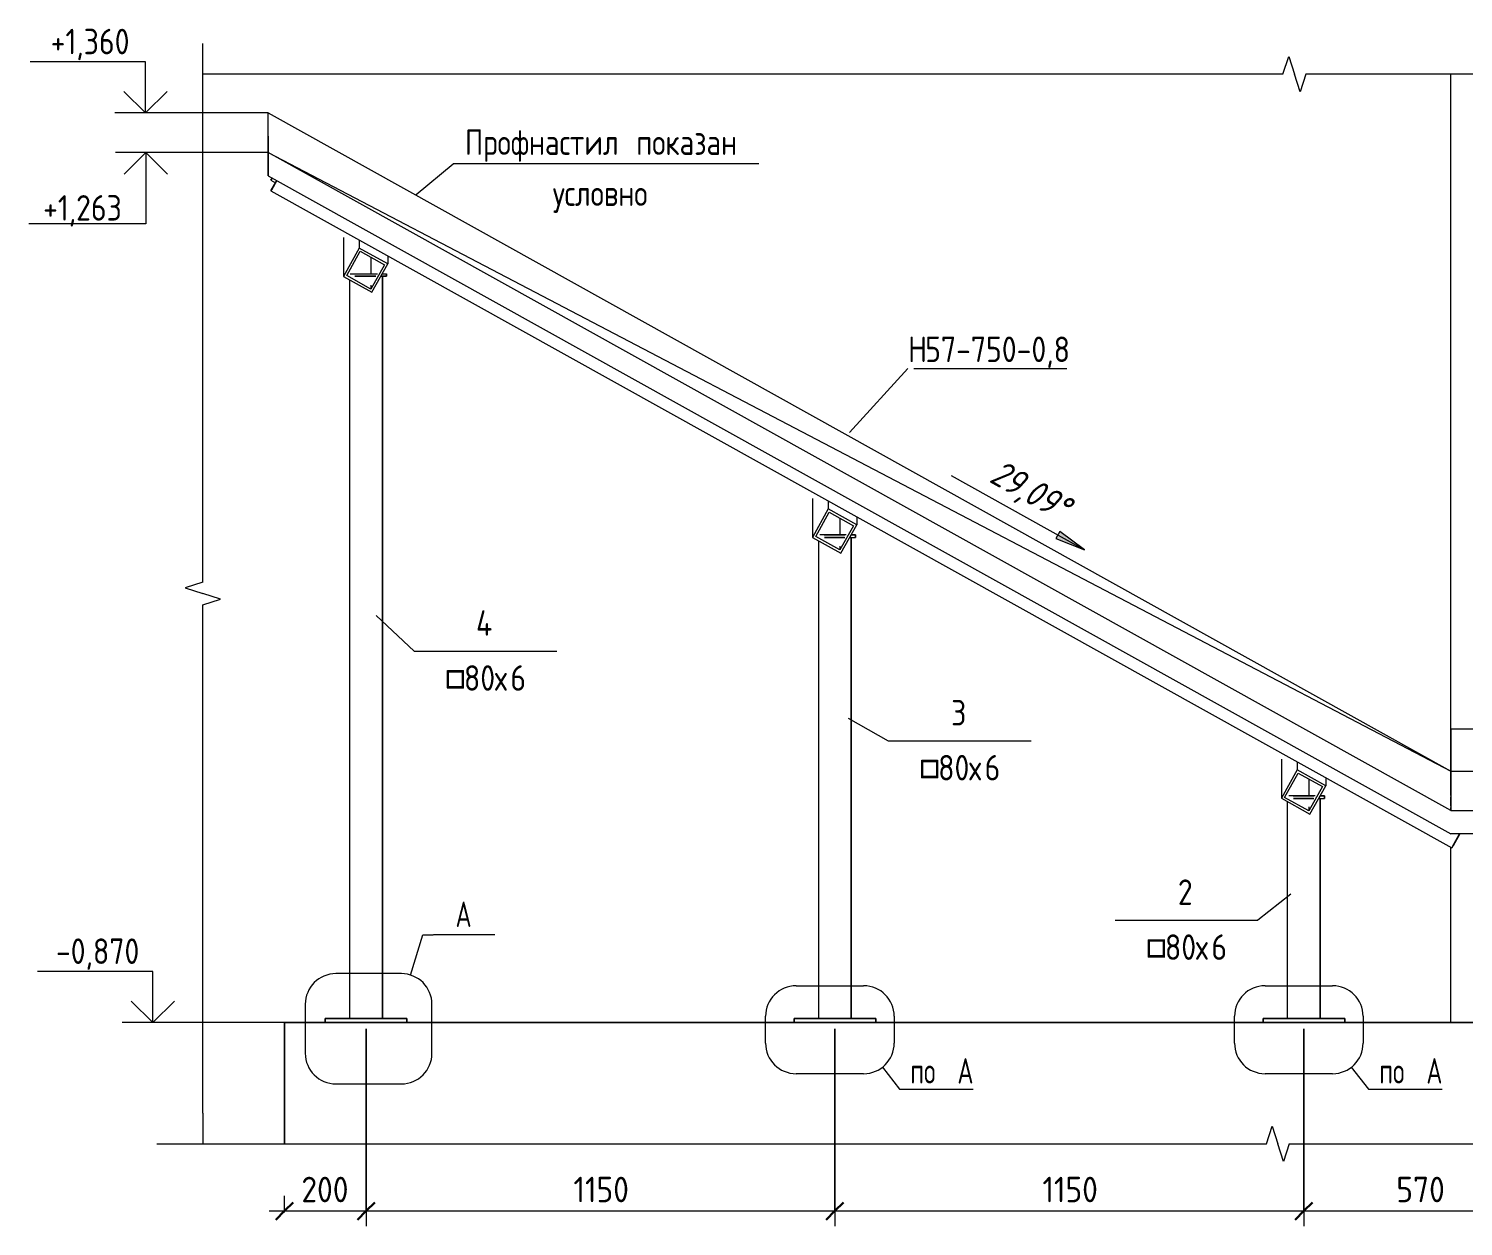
# Model space of a CAD drawing. Header units: millimetres. Extents: x 1343 to 81479, y -38120 to 27770.
# Drawn here: x 1343 to 4861, y -1369 to 1567 of the extents above; entities that cross this region are included whole.
import ezdxf

# ---------------------------------------------------------------- set-up
doc = ezdxf.new("R2010")
doc.units = ezdxf.units.MM
for name, color, linetype, lineweight in [('AA_Dim', 7, 'Continuous', 9), ('AA_Dim-25', 7, 'Continuous', 9), ('AA_Oformlenie', 7, 'Continuous', 9), ('AA_Vinoska', 7, 'Continuous', 9), ('AA_Visotnaya otmetka', 7, 'Continuous', 9), ('AF_Balki', 7, 'Continuous', 20), ('AF_Pokritie', 7, 'Continuous', 9), ('AF_Stena_Опалубка', 253, 'Continuous', 20), ('AF_Stena_Опалубка_Существующая', 253, 'Continuous', 20), ('Gen_Dim', 7, 'Continuous', 9), ('Gen_Fragment', 7, 'Continuous', 9), ('KR_Colonna_KG', 7, 'Continuous', 20)]:
    doc.layers.add(name, color=color, linetype=linetype, lineweight=lineweight)
doc.styles.add('GOST Common', font='GOST_Common.ttf', dxfattribs={"width": 0.85, "height": 62.5})
doc.styles.add('ISOCPEUR', font='isocpeur.TTF', dxfattribs={"width": 0.85, "height": 62.5})
doc.styles.add('ISOCPEUR_1', font='isocpeur.TTF', dxfattribs={"width": 0.7, "height": 62.5})
doc.styles.add('ISOCPEUR_3', font='isocpeur.TTF', dxfattribs={"width": 0.9, "height": 62.5})
doc.styles.add('ISOCPEUR_4', font='isocpeur.TTF', dxfattribs={"width": 0.85, "height": 62.5})
doc.styles.add('ISOCPEUR_I', font='isocpeui.ttf', dxfattribs={"width": 0.85, "height": 63.701923})
doc.dimstyles.new('05_Округл_5мм__прозр_', dxfattribs={"dimscale": 304.8, "dimtxt": 62.672186, "dimasz": 0.139436, "dimexe": 0.123031, "dimexo": 0.082021, "dimgap": 0.008202, "dimtad": 1, "dimdec": 0, "dimrnd": 5, "dimdsep": 46, "dimtxsty": 'ISOCPEUR_3', "dimblk1": 'OBLIQUE', "dimblk2": 'OBLIQUE', "dimsah": 1, "dimcen": 0.09, "dimdle": 0.123031, "dimazin": 0, "dimtfac": 1, "dimtdec": 4, "dimtix": 1, "dimtmove": 0, "dimatfit": 3, "dimfxl": 1, "dimtvp": 1, "dimtolj": 1, "dimtzin": 0, "dimlwd": 18, "dimlwe": 18, "dimarcsym": 2})

# ---------------------------------------------------------------- blocks, each defined once
blk = doc.blocks.new('354_Прокат Лист _НесКаркас_РабПлоск_ - 354_Прокат Лист _НесКаркас_РабПлоск_-4002182-КР_РЗ_Км_1')
at = {"layer": 'AF_Balki'}
for p, q in [((2070, -860), (2070, -870)), ((2070, -870), (2070, -860)), ((2270, -860), (2070, -860)), ((2070, -860), (2270, -860)), ((2070, -870), (2270, -870)), ((2070, -870), (2270, -870)), ((2270, -860), (2270, -870)), ((2270, -870), (2270, -860))]:
    blk.add_line(p, q, dxfattribs=at)
blk = doc.blocks.new('253_Профиль гнутый сварной квадратный _НесКаркас_Балка_ - Балка_80х6-4084833-КР_РЗ_Км_1')
at = {"layer": 'AF_Balki'}
for p, q in [((2114.5, 1054.9), (2114.5, 959.2)), ((2153.4, 1029), (2114.5, 959.2)), ((2122.7, 961.5), (2155.7, 1020.9)), ((2153.4, 1048.3), (2153.4, 1029)), ((2223.3, 990.2), (2153.4, 1029)), ((2155.7, 1020.9), (2215.2, 987.9)), ((2182.1, 1006.2), (2182.1, 966.1)), ((2215.2, 987.9), (2182.1, 928.5)), ((2184.4, 920.4), (2223.3, 990.2)), ((2223.3, 1009.4), (2223.3, 990.2)), ((2114.5, 959.2), (2184.4, 920.4)), ((2182.1, 928.5), (2122.7, 961.5)), ((2182.1, 937.9), (2182.1, 928.5))]:
    blk.add_line(p, q, dxfattribs=at)
blk = doc.blocks.new('253_Профиль гнутый сварной квадратный _НесКаркас_Балка_ - Балка_40х4-4135800-КР_РЗ_Км_1')
at = {"layer": 'AF_Balki'}
for p, q in [((1936.8, 1168.8), (1951, 1194.3)), ((1938, 1171), (1936.8, 1168.8)), ((1936.8, 1168.8), (4832.4, -441.8)), ((1951, 1194.3), (1938, 1171)), ((1951, 1194.3), (1938.9, 1172.5)), ((1938.9, 1172.5), (1939.9, 1174.2)), ((1939.9, 1174.2), (1951, 1194.3)), ((4851.8, -407), (4832.4, -441.8)), ((4833.7, -439.6), (4851.8, -407)), ((4834.5, -438.1), (4850, -410.2)), ((4851, -408.4), (4835.5, -436.3)), ((4850, -410.2), (4851, -408.4)), ((4832.4, -441.8), (4833.7, -439.6)), ((4835.5, -436.3), (4834.5, -438.1))]:
    blk.add_line(p, q, dxfattribs=at)
blk = doc.blocks.new('354_Прокат Лист _НесКаркас_РабПлоск_ - 354_Прокат Лист _НесКаркас_РабПлоск_-4016997-КР_РЗ_Км_1')
at = {"layer": 'AF_Balki'}
for p, q in [((2131.5, 966.1), (2197.8, 966.1)), ((2141.5, 966.1), (2194.7, 966.1)), ((2142.3, 960.1), (2194.4, 960.1)), ((2191.3, 960.1), (2152.2, 960.1)), ((2220, 960.1), (2206.6, 960.1)), ((2206.6, 960.1), (2220, 960.1)), ((2209.9, 966.1), (2220, 966.1)), ((2209.9, 966.1), (2220, 966.1)), ((2220, 960.1), (2220, 966.1)), ((2220, 966.1), (2220, 960.1))]:
    blk.add_line(p, q, dxfattribs=at)
blk = doc.blocks.new('354_Прокат Лист _НесКаркас_РабПлоск_ - 354_Прокат Лист _НесКаркас_РабПлоск_-V1-КР_РЗ_Км_1')
at = {"layer": 'AF_Balki'}
for p, q in [((3347.2, 325.5), (3283.2, 325.5)), ((3293.2, 325.5), (3344.1, 325.5)), ((3294, 319.5), (3343.9, 319.5)), ((3304, 319.5), (3340.8, 319.5)), ((3356, 319.5), (3370, 319.5)), ((3356, 319.5), (3370, 319.5)), ((3370, 325.5), (3359.4, 325.5)), ((3359.4, 325.5), (3370, 325.5)), ((3370, 325.5), (3370, 319.5)), ((3370, 319.5), (3370, 325.5))]:
    blk.add_line(p, q, dxfattribs=at)
blk = doc.blocks.new('253_Профиль гнутый сварной квадратный _НесКаркас_Балка_ - Балка_40х4-4135802-КР_РЗ_Км_1')
at = {"layer": 'AF_Balki'}
for p, q in [((1936.8, 1195.1), (1939.8, 1200.5)), ((1938, 1197.3), (1936.8, 1195.1)), ((1939.8, 1200.5), (1938, 1197.3)), ((1939.8, 1200.5), (1938.9, 1198.8)), ((1938.9, 1198.8), (1939.8, 1200.5)), ((1936.8, 1195.1), (1948, 1188.9))]:
    blk.add_line(p, q, dxfattribs=at)
blk = doc.blocks.new('253_Профиль гнутый сварной квадратный _НесКаркас_Балка_ - Балка_80х6-4084834-КР_РЗ_Км_1')
at = {"layer": 'AF_Balki'}
for p, q in [((3264.5, 415.2), (3264.5, 319.6)), ((3303.4, 389.4), (3264.5, 319.6)), ((3303.4, 408.7), (3303.4, 389.4)), ((3373.3, 350.6), (3303.4, 389.4)), ((3272.7, 321.9), (3305.7, 381.2)), ((3305.7, 381.2), (3365.2, 348.2)), ((3332.1, 366.6), (3332.1, 325.5)), ((3373.3, 369.8), (3373.3, 350.6)), ((3264.5, 319.6), (3334.4, 280.7)), ((3332.1, 288.9), (3272.7, 321.9)), ((3365.2, 348.2), (3332.1, 288.9)), ((3334.4, 280.7), (3373.3, 350.6)), ((3332.1, 298.3), (3332.1, 288.9))]:
    blk.add_line(p, q, dxfattribs=at)
blk = doc.blocks.new('011_ЛинияОбрыва _ЭлУзла_Линия_ - Тип 1-4087640-КР_РЗ_Км_1')
at = {"layer": 'AA_Oformlenie'}
for p, q in [((1656.8, -1167), (4378, -1167)), ((4433.7, -1167), (7240.9, -1167))]:
    blk.add_line(p, q, dxfattribs=at)
blk = doc.blocks.new('011_ЛинияОбрыва _ЭлУзла_Линия_ - Тип 1-4087910-КР_РЗ_Км_1')
at = {"layer": 'AA_Oformlenie'}
for p, q in [((4418.6, 1455.2), (1770, 1455.2)), ((7126.7, 1455.2), (4474.2, 1455.2))]:
    blk.add_line(p, q, dxfattribs=at)
blk = doc.blocks.new('011_ЛинияОбрыва _ЭлУзла_Линия_ - Тип 1-4087810-КР_РЗ_Км_1')
at = {"layer": 'AA_Oformlenie'}
for p, q in [((1770, 209.8), (1770, 1455.2)), ((1770, -1092), (1770, 154.1))]:
    blk.add_line(p, q, dxfattribs=at)
blk = doc.blocks.new('Высотные отметки - Стрелка вверх-400292-КР_РЗ_Км_1')
at = {"layer": 'AA_Vinoska'}
for p, q in [((1628.9, 1485), (1346.4, 1485)), ((1628.9, 1360), (1628.9, 1485)), ((1628.9, 1360), (1575.9, 1413)), ((1628.9, 1360), (1682, 1413)), ((1703.9, 1360), (1553.9, 1360))]:
    blk.add_line(p, q, dxfattribs=at)
blk = doc.blocks.new('044_М_Универсальная с полкой - Марка-3031129-КР_РЗ_Км_1')
at = {"layer": 'AA_Vinoska'}
blk.add_line((3513.2, 734), (3888.2, 734), dxfattribs=at)
blk = doc.blocks.new('Вид узла - Номер узла 6мм-393529-КР_РЗ_Км_1')
at = {"layer": 'Gen_Fragment'}
blk.add_line((2335.7, -654.3), (2485.7, -654.3), dxfattribs=at)
blk = doc.blocks.new('010_Текст с выноской - Текст 2 строки-4009936-КР_РЗ_Км_1')
at = {"layer": 'AA_Vinoska'}
blk.add_line((3133.4, 1235.1), (2383.4, 1235.1), dxfattribs=at)
blk = doc.blocks.new('Высотные отметки - Стрелка вниз высокая-400290-КР_РЗ_Км_1')
at = {"layer": 'AA_Vinoska'}
for p, q in [((1705.3, 1263), (1555.3, 1263)), ((1630.3, 1263), (1577.3, 1210)), ((1630.3, 1263), (1630.3, 1088)), ((1630.3, 1263), (1683.3, 1210)), ((1630.3, 1088), (1342.8, 1088))]:
    blk.add_line(p, q, dxfattribs=at)
blk = doc.blocks.new('DIMBLOCK1-КР_РЗ_Км_1')
at = {"layer": 'AA_Dim-25', "lineweight": 18}
for p, q in [((2170, -885), (2170, -1369.2)), ((2170, -1331.7), (2170, -885)), ((1970, -1335.2), (1970, -1294.2)), ((1932.5, -1331.7), (2170, -1331.7)), ((1970, -1331.7), (1970, -1330.2))]:
    blk.add_line(p, q, dxfattribs=at)
at = {"layer": 'AA_Dim-25', "lineweight": 30}
for p, q in [((1970, -1331.7), (1948.7, -1353)), ((1970, -1331.7), (1991.2, -1310.5)), ((2170, -1331.7), (2148.7, -1353)), ((2170, -1331.7), (2191.2, -1310.5))]:
    blk.add_line(p, q, dxfattribs=at)
at = {"layer": 'AA_Dim-25', "color": 0, "lineweight": 18, "insert": (2011.5, -1247.8), "char_height": 62.5, "width": 140.48, "attachment_point": 1, "line_spacing_factor": 1.135194, "style": 'ISOCPEUR_3'}
blk.add_mtext('200', dxfattribs=at)
blk = doc.blocks.new('_Oblique')
at = {"color": 0, "linetype": 'ByBlock', "lineweight": -2}
blk.add_line((-0.5, -0.5), (0.5, 0.5), dxfattribs=at)
blk = doc.blocks.new('DIMBLOCK2-КР_РЗ_Км_1')
at = {"layer": 'AA_Dim-25', "lineweight": 18}
for p, q in [((2170, -885), (2170, -1369.2)), ((2170, -1331.7), (2170, -885)), ((3320, -885), (3320, -1369.2)), ((3320, -1331.7), (3320, -885)), ((2170, -1331.7), (3320, -1331.7))]:
    blk.add_line(p, q, dxfattribs=at)
at = {"layer": 'AA_Dim-25', "lineweight": 30}
for p, q in [((2170, -1331.7), (2148.7, -1353)), ((2170, -1331.7), (2191.2, -1310.5)), ((3320, -1331.7), (3298.7, -1353)), ((3320, -1331.7), (3341.2, -1310.5))]:
    blk.add_line(p, q, dxfattribs=at)
at = {"layer": 'AA_Dim-25', "color": 0, "lineweight": 18, "insert": (2678.8, -1247.8), "char_height": 62.5, "width": 158.927, "attachment_point": 1, "line_spacing_factor": 1.135194, "style": 'ISOCPEUR_3'}
blk.add_mtext('1150', dxfattribs=at)
blk = doc.blocks.new('DIMBLOCK3-КР_РЗ_Км_1')
at = {"layer": 'AA_Dim-25', "lineweight": 18}
for p, q in [((3320, -885), (3320, -1369.2)), ((3320, -1331.7), (3320, -885)), ((4470, -885), (4470, -1369.2)), ((4470, -1331.7), (4470, -885)), ((3320, -1331.7), (4470, -1331.7))]:
    blk.add_line(p, q, dxfattribs=at)
at = {"layer": 'AA_Dim-25', "lineweight": 30}
for p, q in [((3320, -1331.7), (3298.7, -1353)), ((3320, -1331.7), (3341.2, -1310.5)), ((4470, -1331.7), (4448.7, -1353)), ((4470, -1331.7), (4491.2, -1310.5))]:
    blk.add_line(p, q, dxfattribs=at)
at = {"layer": 'AA_Dim-25', "color": 0, "lineweight": 18, "insert": (3828.8, -1247.8), "char_height": 62.5, "width": 158.927, "attachment_point": 1, "line_spacing_factor": 1.135194, "style": 'ISOCPEUR_3'}
blk.add_mtext('1150', dxfattribs=at)
blk = doc.blocks.new('DIMBLOCK4-КР_РЗ_Км_1')
at = {"layer": 'AA_Dim-25', "lineweight": 18}
for p, q in [((4470, -885), (4470, -1369.2)), ((4470, -1331.7), (4470, -885)), ((5040, -885), (5040, -1369.2)), ((5040, -1331.7), (5040, -885)), ((4470, -1331.7), (5040, -1331.7))]:
    blk.add_line(p, q, dxfattribs=at)
at = {"layer": 'AA_Dim-25', "lineweight": 30}
for p, q in [((4470, -1331.7), (4448.7, -1353)), ((4470, -1331.7), (4491.2, -1310.5)), ((5040, -1331.7), (5018.7, -1353)), ((5040, -1331.7), (5061.2, -1310.5))]:
    blk.add_line(p, q, dxfattribs=at)
at = {"layer": 'AA_Dim-25', "color": 0, "lineweight": 18, "insert": (4696.5, -1247.8), "char_height": 62.5, "width": 140.48, "attachment_point": 1, "line_spacing_factor": 1.135194, "style": 'ISOCPEUR_3'}
blk.add_mtext('570', dxfattribs=at)
blk = doc.blocks.new('043_М_КолонныКМ - Позиция_Наименование_дп14-3915281-КР_РЗ_Км_1')
at = {"layer": 'AA_Vinoska'}
blk.add_line((2287.8, 41), (2637.8, 41), dxfattribs=at)

msp = doc.modelspace()

# ---------------------------------------------------------------- linework, layer by layer
at = {"layer": 'AA_Vinoska'}
for p, q in [((1770, 1455.2353), (1770, 1530.2353)), ((4418.5547, 1455.2353), (4432.6319, 1498.5604)), ((4432.6319, 1498.5604), (4446.709, 1455.2353)), ((4460.459, 1411.9341), (4446.709, 1455.2353)), ((4474.209, 1455.2353), (4460.459, 1411.9341)), ((2292.7881, 1160.3118), (2383.4211, 1235.1174)), ((3355.2066, 576.4051), (3498.949, 733.989)), ((1770, 209.7858), (1726.6749, 195.7086)), ((1726.6749, 195.7086), (1770, 181.6315)), ((1813.3013, 167.8815), (1770, 181.6315)), ((1770, 154.1315), (1813.3013, 167.8815)), ((2195.1788, 127.7677), (2287.7762, 40.9577)), ((3352.646, -123.9814), (3450.7177, -178.9611)), ((4437.7716, -555.138), (4356.7489, -618.7987)), ((1770, -1091.9724), (1770, -1166.9724)), ((4378.0261, -1166.9724), (4391.7761, -1123.6711)), ((4391.7761, -1123.6711), (4405.5261, -1166.9724)), ((4419.6033, -1210.2975), (4405.5261, -1166.9724)), ((4433.6804, -1166.9724), (4419.6033, -1210.2975))]:
    msp.add_line(p, q, dxfattribs=at)
at = {"layer": 'AA_Visotnaya otmetka'}
for p, q in [((1721.7748, 1360), (1628.9241, 1360)), ((1930, 1360), (1721.7748, 1360)), ((1630.2906, 1263), (1630.2906, 1263)), ((1930, 1263), (1630.2906, 1263)), ((1647.0944, -870), (1647.0944, -870)), ((2013.1351, -870), (1647.0944, -870))]:
    msp.add_line(p, q, dxfattribs=at)
at = {"layer": 'AF_Balki'}
for p, q in [((4414.5186, -224.3985), (4414.5186, -320.0711)), ((4453.401, -230.9738), (4453.401, -250.2635)), ((4453.401, -250.2635), (4414.5186, -320.0711)), ((4422.6784, -317.7472), (4455.7285, -258.4107)), ((4523.3164, -289.086), (4453.401, -250.2635)), ((4455.7285, -258.4107), (4515.1566, -291.4099)), ((4482.1065, -273.0579), (4482.1065, -314.1096)), ((4523.3164, -269.8612), (4523.3164, -289.086)), ((4515.1566, -291.4099), (4482.1065, -350.7463)), ((4484.434, -358.8936), (4523.3164, -289.086)), ((4414.5186, -320.0711), (4484.434, -358.8936)), ((4482.1065, -350.7463), (4422.6784, -317.7472)), ((4482.1065, -341.329), (4482.1065, -350.7463))]:
    msp.add_line(p, q, dxfattribs=at)
at = {"layer": 'AF_Pokritie', "lineweight": 20}
for p, q in [((1930, 1303), (1930, 1360)), ((1930, 1360), (4830, -253.3272)), ((1930, 1263), (1930, 1360)), ((1930, 1303), (1930, 1206)), ((1930, 1206), (1930, 1263)), ((1930, 1263), (4830, -253.3272)), ((4830, -350), (1930, 1263)), ((1930, 1206), (4830, -407)), ((4830, -150), (4830, -207)), ((4830, -253.3272), (4830, -150)), ((4830, -150), (6670, -150)), ((4830, -207), (4830, -310.3272)), ((4830, -253.3272), (4830, -310.3272)), ((4830, -253.3272), (6670, -253.3272)), ((4830, -253.3272), (4830, -350)), ((4830, -312.8235), (4830, -310.3272)), ((4830, -339.0221), (4830, -316.1419)), ((4830, -350), (4830, -342.4565)), ((4830, -350), (6670, -350)), ((6670, -407), (4830, -407))]:
    msp.add_line(p, q, dxfattribs=at)
at = {"layer": 'AF_Stena_Опалубка'}
for p, q in [((1970, -1166.9724), (1970, -870)), ((1970, -870), (6660, -870)), ((6660, -870), (1970, -870)), ((1970, -870), (1970, -1166.9724))]:
    msp.add_line(p, q, dxfattribs=at)
at = {"layer": 'AF_Stena_Опалубка_Существующая', "color": 254}
for p, q in [((4830, -312.8235), (4830, 1455.2353)), ((4830, -312.8235), (4830, 1455.2353)), ((4830, -870), (4830, -440.4407)), ((4830, -870), (4830, -440.4407))]:
    msp.add_line(p, q, dxfattribs=at)
at = {"layer": 'Gen_Fragment'}
for p, q in [((2278.8664, -753.274), (2309.4761, -654.3268)), ((2309.4761, -654.3268), (2334.5743, -654.3268)), ((2256.7013, -749.9239), (2096.0575, -749.9239)), ((3224.6908, -779.4557), (3390.0906, -779.4557)), ((4374.6908, -779.4557), (4540.0906, -779.4557)), ((2021.0575, -824.9239), (2021.0575, -945.1666)), ((2331.7013, -945.1666), (2331.7013, -824.9239)), ((3149.6908, -920.1756), (3149.6908, -854.4557)), ((3465.0906, -854.4557), (3465.0906, -920.1756)), ((4299.6908, -920.1756), (4299.6908, -854.4557)), ((4615.0906, -854.4557), (4615.0906, -920.1756)), ((3436.0906, -979.4124), (3477.8628, -1033.2048)), ((4586.0906, -979.4124), (4627.8628, -1033.2048)), ((2096.0575, -1020.1666), (2256.7013, -1020.1666)), ((3390.0906, -995.1756), (3224.6908, -995.1756)), ((4540.0906, -995.1756), (4374.6908, -995.1756)), ((3477.8628, -1033.2048), (3507.393, -1033.2048)), ((4627.8628, -1033.2048), (4657.393, -1033.2048))]:
    msp.add_line(p, q, dxfattribs=at)
for centre, start, end in [((2096.0575, -824.9239), 90, 180), ((2256.7013, -824.9239), 0, 90), ((3224.6908, -854.4557), 90, 180), ((3390.0906, -854.4557), 0, 90), ((4374.6908, -854.4557), 90, 180), ((4540.0906, -854.4557), 0, 90), ((2096.0575, -945.1666), 180, 270), ((2256.7013, -945.1666), 270, 0), ((3224.6908, -920.1756), 180, 270), ((3390.0906, -920.1756), 270, 360), ((4374.6908, -920.1756), 180, 270), ((4540.0906, -920.1756), 270, 360)]:
    msp.add_arc(centre, 75, start, end, dxfattribs=at)
at = {"layer": 'KR_Colonna_KG'}
for p, q in [((2130, -860), (2130, 950.6083)), ((2130, -860), (2130, 950.6083)), ((2142.2533, 960.1448), (2194.4326, 960.1448)), ((2194.2474, 960.1448), (2142.8521, 960.1448)), ((2149.6385, 960.1448), (2192.1484, 960.1448)), ((2191.9632, 960.1448), (2150.2373, 960.1448)), ((2210, 960.1448), (2206.5815, 960.1448)), ((2206.5815, 960.1448), (2210, 960.1448)), ((2210, 960.1448), (2210, -860)), ((2210, -860), (2210, 960.1448)), ((3294.0102, 319.5283), (3343.8892, 319.5283)), ((3343.704, 319.5283), (3294.609, 319.5283)), ((3301.3953, 319.5283), (3341.6051, 319.5283)), ((3341.4199, 319.5283), (3301.9941, 319.5283)), ((3360, 319.5283), (3356.0364, 319.5283)), ((3356.0364, 319.5283), (3360, 319.5283)), ((3360, 319.5283), (3360, -860)), ((3360, -860), (3360, 319.5283)), ((3280, -860), (3280, 310.9704)), ((3280, -860), (3280, 310.9704)), ((4430, -860), (4430, -328.6676)), ((4430, -860), (4430, -328.6676)), ((4444.0102, -320.1096), (4493.8892, -320.1096)), ((4493.704, -320.1096), (4444.609, -320.1096)), ((4451.3953, -320.1096), (4491.6051, -320.1096)), ((4491.4199, -320.1096), (4451.9941, -320.1096)), ((4510, -320.1096), (4506.0364, -320.1096)), ((4506.0364, -320.1096), (4510, -320.1096)), ((4510, -320.1096), (4510, -860)), ((4510, -860), (4510, -320.1096)), ((2210, -860), (2130, -860)), ((2130, -860), (2210, -860)), ((2136, -860), (2204, -860)), ((2204, -860), (2136, -860)), ((3360, -860), (3280, -860)), ((3280, -860), (3360, -860)), ((3286, -860), (3354, -860)), ((3354, -860), (3286, -860)), ((4510, -860), (4430, -860)), ((4430, -860), (4510, -860)), ((4436, -860), (4504, -860)), ((4504, -860), (4436, -860))]:
    msp.add_line(p, q, dxfattribs=at)

# ---------------------------------------------------------------- block references
at = {"layer": 'AA_Oformlenie'}
for name in ['011_ЛинияОбрыва _ЭлУзла_Линия_ - Тип 1-4087910-КР_РЗ_Км_1', '011_ЛинияОбрыва _ЭлУзла_Линия_ - Тип 1-4087810-КР_РЗ_Км_1', '011_ЛинияОбрыва _ЭлУзла_Линия_ - Тип 1-4087640-КР_РЗ_Км_1']:
    msp.add_blockref(name, (0, 0), dxfattribs=at)
at = {"layer": 'AA_Vinoska'}
for name, p in [('Высотные отметки - Стрелка вверх-400292-КР_РЗ_Км_1', (0, 0)), ('Высотные отметки - Стрелка вниз высокая-400290-КР_РЗ_Км_1', (0, 0)), ('010_Текст с выноской - Текст 2 строки-4009936-КР_РЗ_Км_1', (0, 0)), ('044_М_Универсальная с полкой - Марка-3031129-КР_РЗ_Км_1', (0, 0)), ('043_М_КолонныКМ - Позиция_Наименование_дп14-3915281-КР_РЗ_Км_1', (0, 0)), ('043_М_КолонныКМ - Позиция_Наименование_дп14-3915281-КР_РЗ_Км_1', (1162.9415, -219.9188)), ('043_М_КолонныКМ - Позиция_Наименование_дп14-3915281-КР_РЗ_Км_1', (1718.9727, -659.7563))]:
    msp.add_blockref(name, p, dxfattribs=at)
at = {"layer": 'AA_Visotnaya otmetka'}
msp.add_blockref('Высотные отметки - Стрелка вверх-400292-КР_РЗ_Км_1', (18.1703, -2230), dxfattribs=at)
at = {"layer": 'AF_Balki'}
for name, p in [('253_Профиль гнутый сварной квадратный _НесКаркас_Балка_ - Балка_40х4-4135802-КР_РЗ_Км_1', (0, 0)), ('253_Профиль гнутый сварной квадратный _НесКаркас_Балка_ - Балка_40х4-4135800-КР_РЗ_Км_1', (0, 0)), ('253_Профиль гнутый сварной квадратный _НесКаркас_Балка_ - Балка_80х6-4084833-КР_РЗ_Км_1', (0, 0)), ('354_Прокат Лист _НесКаркас_РабПлоск_ - 354_Прокат Лист _НесКаркас_РабПлоск_-4016997-КР_РЗ_Км_1', (0, 0)), ('253_Профиль гнутый сварной квадратный _НесКаркас_Балка_ - Балка_80х6-4084834-КР_РЗ_Км_1', (0, 0)), ('354_Прокат Лист _НесКаркас_РабПлоск_ - 354_Прокат Лист _НесКаркас_РабПлоск_-V1-КР_РЗ_Км_1', (0, 0)), ('354_Прокат Лист _НесКаркас_РабПлоск_ - 354_Прокат Лист _НесКаркас_РабПлоск_-V1-КР_РЗ_Км_1', (1150, -639.6379)), ('354_Прокат Лист _НесКаркас_РабПлоск_ - 354_Прокат Лист _НесКаркас_РабПлоск_-4002182-КР_РЗ_Км_1', (0, 0)), ('354_Прокат Лист _НесКаркас_РабПлоск_ - 354_Прокат Лист _НесКаркас_РабПлоск_-4002182-КР_РЗ_Км_1', (1150, 0)), ('354_Прокат Лист _НесКаркас_РабПлоск_ - 354_Прокат Лист _НесКаркас_РабПлоск_-4002182-КР_РЗ_Км_1', (2300, 0))]:
    msp.add_blockref(name, p, dxfattribs=at)
at = {"layer": 'Gen_Fragment'}
for p in [(0, 0), (1172.8187, -378.878), (2322.8187, -378.878)]:
    msp.add_blockref('Вид узла - Номер узла 6мм-393529-КР_РЗ_Км_1', p, dxfattribs=at)

# ---------------------------------------------------------------- texts
at = {"layer": 'AA_Vinoska', "char_height": 62.5, "attachment_point": 1}
for s, insert, width, style in [('Профнастил', (2412.3578, 1319.675), 487.225578, 'GOST Common'), ('\\fGOST Common|b0|i0|c204|p34|;\\W.85; ', (2814.3591, 1319.675), 22.146617, 'GOST Common'), ('показан', (2832.6319, 1319.675), 328.792086, 'GOST Common'), ('условно', (2628.0453, 1194.675), 315.163398, 'GOST Common'), ('\\fISOCPEUR|b0|i0|c204|p34|;\\W.85;Н', (3498.949, 811.9332), 51.107578, 'ISOCPEUR'), ('57-750-0,8', (3541.1169, 811.9332), 436.118, 'ISOCPEUR'), ('\\fISOCPEUR|b0|i0|c204|p34|;\\W.85;4', (2439.7081, 140.9245), 51.107578, 'ISOCPEUR'), ('80', (2410.0426, 6.1834), 91.993641, 'ISOCPEUR'), ('\\fISOCPEUR|b0|i0|c204|p34|;\\W.85;6', (2523.8962, 6.1834), 45.99682, 'ISOCPEUR'), ('\\fISOCPEUR|b0|i0|c130|p34|;\\W.85;□', (2362.2523, 6.1834), 57.921922, 'ISOCPEUR_4'), ('\\fISOCPEUR|b0|i0|c204|p34|;\\W.85;х', (2485.945, 6.1834), 45.99682, 'ISOCPEUR'), ('\\fISOCPEUR|b0|i0|c204|p34|;\\W.85;3', (3604.7747, -78.9943), 45.99682, 'ISOCPEUR'), ('\\fISOCPEUR|b0|i0|c130|p34|;\\W.85;□', (3525.1938, -213.7354), 57.921922, 'ISOCPEUR_4'), ('80', (3572.9842, -213.7354), 91.993641, 'ISOCPEUR'), ('\\fISOCPEUR|b0|i0|c204|p34|;\\W.85;х', (3648.8865, -213.7354), 45.99682, 'ISOCPEUR'), ('\\fISOCPEUR|b0|i0|c204|p34|;\\W.85;6', (3686.8377, -213.7354), 45.99682, 'ISOCPEUR'), ('\\fISOCPEUR|b0|i0|c204|p34|;\\W.85;2', (4160.8058, -518.8318), 45.99682, 'ISOCPEUR'), ('\\fISOCPEUR|b0|i0|c130|p34|;\\W.85;□', (4081.2249, -653.573), 57.921922, 'ISOCPEUR_4'), ('80', (4129.0153, -653.573), 91.993641, 'ISOCPEUR'), ('\\fISOCPEUR|b0|i0|c204|p34|;\\W.85;6', (4242.8688, -653.573), 45.99682, 'ISOCPEUR'), ('\\fISOCPEUR|b0|i0|c204|p34|;\\W.85;х', (4204.9176, -653.573), 45.99682, 'ISOCPEUR')]:
    msp.add_mtext(s, dxfattribs=dict(at, insert=insert, width=width, style=style))
at = {"layer": 'AA_Visotnaya otmetka', "char_height": 62.5, "attachment_point": 1, "line_spacing_factor": 1.135194, "style": 'ISOCPEUR'}
for s, insert, width in [('+1,360', (1396.793, 1566.4199), 227.11473), ('+1,263', (1378.1595, 1158.6705), 227.11473), ('-0,870', (1409.6364, -663.5801), 239.899334)]:
    msp.add_mtext(s, dxfattribs=dict(at, insert=insert, width=width))
at = {"layer": 'Gen_Fragment', "char_height": 62.5, "attachment_point": 1, "style": 'ISOCPEUR_1'}
for s, insert, width in [('\\fISOCPEUR|b0|i0|c204|p34|;\\W.7;А', (2389.4682, -573.0533), 47.700406), ('по', (3504.4495, -956.8531), 75.759469), ('\\fISOCPEUR|b0|i0|c204|p34|;\\W.7; ', (3566.9573, -956.8531), 32.267922), ('\\fISOCPEUR|b0|i0|c204|p34|;\\W.7; ', (3593.581, -956.8531), 32.267922), ('\\fISOCPEUR|b0|i0|c204|p34|;\\W.7;А', (3620.2047, -956.8531), 47.700406), ('по', (4654.4495, -956.8531), 75.759469), ('\\fISOCPEUR|b0|i0|c204|p34|;\\W.7; ', (4716.9573, -956.8531), 32.267922), ('\\fISOCPEUR|b0|i0|c204|p34|;\\W.7; ', (4743.581, -956.8531), 32.267922), ('\\fISOCPEUR|b0|i0|c204|p34|;\\W.7;А', (4770.2047, -956.8531), 47.700406)]:
    msp.add_mtext(s, dxfattribs=dict(at, insert=insert, width=width))

# ---------------------------------------------------------------- dimensions: what is measured, and where the dimension line sits
at = {"layer": 'AA_Dim', "lineweight": 18}
for base, p1, p2, override, picture, middle in [((2170, -1331.747), (1970, -1310.1559), (2170, -860), {"dimpost": '<>', "dimfxl": 492.585397}, 'DIMBLOCK1-КР_РЗ_Км_1', (2070, -1297.997)), ((3320, -1331.747), (2170, -860), (3320, -860), {"dimpost": '<>', "dimfxl": 1150}, 'DIMBLOCK2-КР_РЗ_Км_1', (2745, -1297.997)), ((4470, -1331.747), (3320, -860), (4470, -860), {"dimpost": '<>', "dimfxl": 1150}, 'DIMBLOCK3-КР_РЗ_Км_1', (3895, -1297.997)), ((5040, -1331.747), (4470, -860), (5040, -860), {"dimpost": '<>', "dimfxl": 570}, 'DIMBLOCK4-КР_РЗ_Км_1', (4755, -1297.997))]:
    dim = msp.add_linear_dim(base=base, p1=p1, p2=p2, dimstyle='05_Округл_5мм__прозр_', override=override, dxfattribs=at)
    dim.commit()
    dim.dimension.update_dxf_attribs({"geometry": picture, "text_midpoint": middle})

# ---------------------------------------------------------------- next in the draw order: texts
at = {"layer": 'Gen_Dim', "insert": (3726.3015, 512.8616), "char_height": 63.70192, "width": 242.907476, "attachment_point": 1, "rotation": 330.9119497, "line_spacing_factor": 1.135194, "style": 'ISOCPEUR_I', "bg_fill": 3, "box_fill_scale": 1.25, "bg_fill_color": 256, "bg_fill_true_color": 13158600, "bg_fill_transparency": 0}
msp.add_mtext('29,09°', dxfattribs=at)

# ---------------------------------------------------------------- next in the draw order: hatches: boundary and pattern name
at = {"layer": 'Gen_Dim'}
msp.add_hatch(color=256, dxfattribs=at).paths.add_polyline_path([(3932.1781, 289.0612), (3871.4379, 334.1513), (3861.8374, 316.8941)])

# ---------------------------------------------------------------- next in the draw order: linework, layer by layer
for p, q in [((3604.4755, 471.3686), (3932.1781, 289.0612)), ((3871.4379, 334.1513), (3861.8374, 316.8941)), ((3861.8374, 316.8941), (3932.1781, 289.0612)), ((3932.1781, 289.0612), (3871.4379, 334.1513))]:
    msp.add_line(p, q, dxfattribs=at)

doc.saveas('drawing.dxf')
